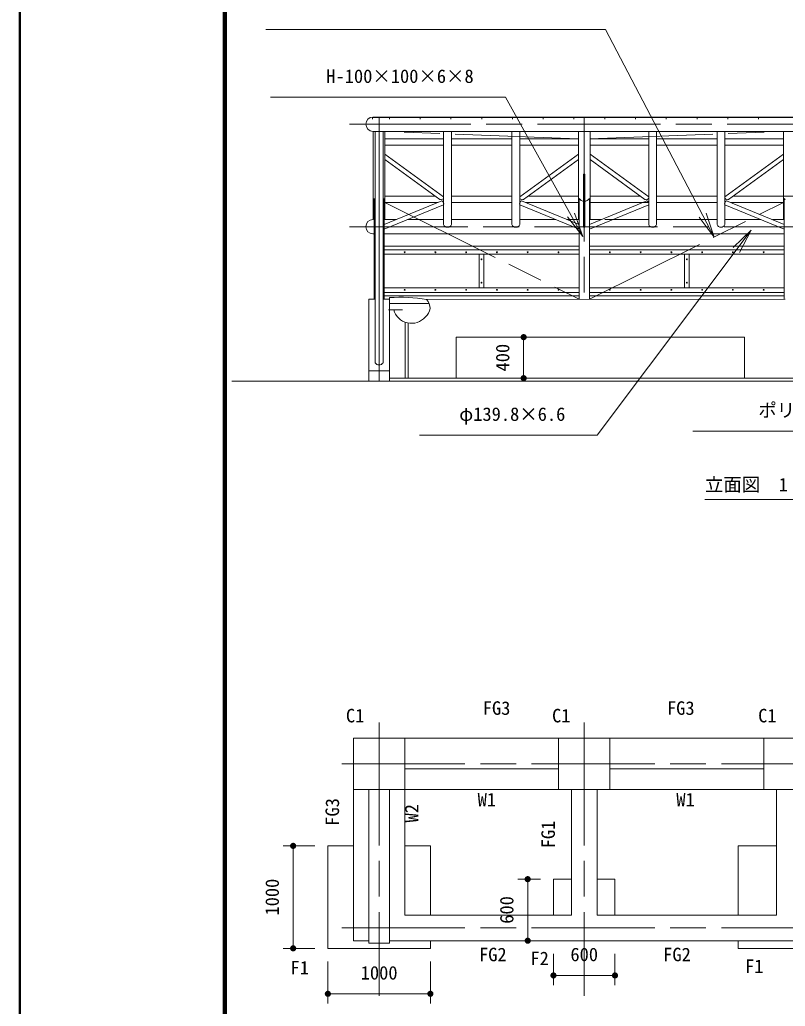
# Model space of a CAD drawing. Units: millimetres at full size. Extents: x 0 to 42000, y 0 to 29700.
# Drawn here: x 0 to 7465, y 7054 to 16677 of the extents above; entities that cross this region are included whole.
import ezdxf
from ezdxf.enums import TextEntityAlignment as Align

# ---------------------------------------------------------------- set-up
doc = ezdxf.new("R2010")
doc.units = ezdxf.units.MM
doc.header["$LTSCALE"] = 100
doc.linetypes.add('CHAIN', pattern=[18.5, 12, -1.5, 3.5, -1.5])
for name, color, linetype, lineweight in [('C-TTL', 2, 'Continuous', 140), ('D-BMK', 2, 'CHAIN', 13), ('D-STR', 1, 'Continuous', 13), ('D-STR-DIM', 7, 'Continuous', 13), ('D-STR-HTXT', 7, 'Continuous', 13), ('D-STR-TXT', 7, 'Continuous', 13), ('D-TTL', 2, 'Continuous', 50)]:
    doc.layers.add(name, color=color, linetype=linetype, lineweight=lineweight)
doc.styles.add('ＭＳ ゴシック', font='')
doc.styles.get('ＭＳ ゴシック').set_extended_font_data('MS Gothic')

# ---------------------------------------------------------------- blocks, each defined once
blk = doc.blocks.new('filled_dot')
at = {"color": 0, "linetype": 'Continuous', "lineweight": -2, "const_width": 1.25}
blk.add_lwpolyline([(-0.625, 0, 1), (0.625, 0, 1)], format="xyb", close=True, dxfattribs=at)
blk = doc.blocks.new('open_arrow')
at = {"color": 0, "linetype": 'Continuous', "lineweight": -2}
blk.add_lwpolyline([(7.5, 1.25), (0, 0), (7.5, -1.25)], dxfattribs=at)

msp = doc.modelspace()

# ---------------------------------------------------------------- linework, layer by layer
at = {"layer": 'C-TTL'}
msp.add_line((2000, 27700), (2000, 2000), dxfattribs=at)
at = {"layer": 'D-BMK'}
for p, q in [((5504.8, 15714.9), (5504.8, 13948.6)), ((11798.7, 15657.7), (3215.9, 15657.7)), ((5446.3, 15514.5), (3560.6, 15587.8)), ((5560.6, 15514.5), (7446.3, 15587.8)), ((3561.6, 14893.9), (5454.8, 13950.6)), ((5554.8, 13950.6), (7447.7, 14893.9)), ((11770.6, 14657.9), (3215.9, 14657.9)), ((3504.8, 9823.5), (3504.8, 7156.5)), ((5504.8, 9823.5), (5504.8, 7156.5)), ((3142, 9418.6), (11887.2, 9418.6)), ((3142, 7818.6), (11887.2, 7818.6))]:
    msp.add_line(p, q, dxfattribs=at)
at = {"layer": 'D-STR'}
for p, q in [((11569.5, 15722.4), (3440.1, 15722.4)), ((3440.1, 15706.4), (3440.1, 15722.4)), ((11564.8, 15727.6), (3444.8, 15727.6)), ((3504.8, 15714.9), (3504.8, 13150.6)), ((3604.8, 15706.4), (3604.8, 15722.4)), ((3904.8, 15706.4), (3904.8, 15722.4)), ((4204.8, 15706.4), (4204.8, 15722.4)), ((4504.8, 15706.4), (4504.8, 15722.4)), ((4804.8, 15706.4), (4804.8, 15722.4)), ((5104.8, 15706.4), (5104.8, 15722.4)), ((5404.8, 15706.4), (5404.8, 15722.4)), ((5704.8, 15706.4), (5704.8, 15722.4)), ((6004.8, 15706.4), (6004.8, 15722.4)), ((6304.8, 15706.4), (6304.8, 15722.4)), ((6604.8, 15706.4), (6604.8, 15722.4)), ((6904.8, 15706.4), (6904.8, 15722.4)), ((7204.8, 15706.4), (7204.8, 15722.4)), ((11564.8, 15587.8), (3444.8, 15587.8)), ((3447.3, 15587.8), (3447.3, 14727.7)), ((3466.7, 15587.8), (3466.7, 13331.4)), ((3543, 15587.8), (3543, 13331.4)), ((3561.6, 15587.8), (3561.6, 14727.8)), ((4133.4, 15514.5), (3561.6, 15514.5)), ((4133.4, 14678.2), (4133.4, 15588.2)), ((4209.7, 14678.2), (4209.7, 15588.2)), ((4800, 15514.5), (4209.7, 15514.5)), ((4800, 14678.2), (4800, 15588.2)), ((4876.3, 14678.2), (4876.3, 15588.2)), ((5447.7, 15514.5), (4876.3, 15514.5)), ((5447.7, 15587.8), (5447.7, 14727.8)), ((5562, 15587.8), (5562, 14727.8)), ((6133.4, 15514.5), (5562, 15514.5)), ((6133.4, 14678.2), (6133.4, 15588.2)), ((6209.7, 14678.2), (6209.7, 15588.2)), ((6800, 15514.5), (6209.7, 15514.5)), ((6800, 14678.2), (6800, 15588.2)), ((6876.3, 14678.2), (6876.3, 15588.2)), ((7447.7, 15514.5), (6876.3, 15514.5)), ((7447.7, 15587.8), (7447.7, 14727.8)), ((4133.4, 15454), (3561.6, 15454)), ((4800, 15454), (4209.7, 15454)), ((5447.7, 15454), (4876.3, 15454)), ((6133.4, 15454), (5562, 15454)), ((6800, 15454), (6209.7, 15454)), ((7447.7, 15454), (6876.3, 15454)), ((4133.4, 14950.5), (3561.6, 15365.2)), ((4097, 14924.2), (3561.6, 15312.5)), ((4876.3, 14950.5), (5448, 15365.2)), ((4912.7, 14924.2), (5448, 15312.5)), ((6133.4, 14950.5), (5561.6, 15365.2)), ((6097, 14924.2), (5561.6, 15312.5)), ((6876.3, 14950.5), (7448, 15365.2)), ((6912.7, 14924.2), (7448, 15312.5)), ((5510.8, 15169.3), (5498.8, 15169.3)), ((5498.8, 15169.3), (5498.8, 14653.7)), ((5510.8, 15169.3), (5510.8, 14653.7)), ((3454.8, 14933.2), (3454.8, 13950.6)), ((3554.8, 14933.2), (3554.8, 13950.6)), ((4055.3, 14954.4), (3561.6, 14954.4)), ((4133.4, 14954.4), (4128, 14954.4)), ((4800, 14954.4), (4209.7, 14954.4)), ((4881.7, 14954.4), (4876.3, 14954.4)), ((5447.7, 14954.4), (4954.4, 14954.4)), ((5454.8, 14933.2), (5454.8, 13950.6)), ((5554.8, 14933.2), (5554.8, 13950.6)), ((6055.3, 14954.4), (5562, 14954.4)), ((6133.4, 14954.4), (6128, 14954.4)), ((6800, 14954.4), (6209.7, 14954.4)), ((6881.7, 14954.4), (6876.3, 14954.4)), ((7447.7, 14954.4), (6954.4, 14954.4)), ((7553.5, 14954.4), (7453.5, 14954.4)), ((7453.5, 14933.2), (7453.5, 13950.6)), ((4116.4, 14910.1), (3554.8, 14680.9)), ((4133.4, 14870.9), (3554.8, 14634.8)), ((4079, 14893.9), (3561.6, 14893.9)), ((4800, 14893.9), (4209.7, 14893.9)), ((4876.3, 14870.9), (5454.8, 14634.8)), ((4893.2, 14910.1), (5454.8, 14680.9)), ((5447.7, 14893.9), (4930.7, 14893.9)), ((6116.4, 14910.1), (5554.8, 14680.9)), ((6133.4, 14870.9), (5554.8, 14634.8)), ((6133.4, 14893.9), (5562, 14893.9)), ((6800, 14893.9), (6209.7, 14893.9)), ((6876.3, 14870.9), (7454.8, 14634.8)), ((6893.2, 14910.1), (7454.8, 14680.9)), ((7447.7, 14893.9), (6930.7, 14893.9)), ((3447.3, 14727.8), (3444.8, 14727.8)), ((3669.6, 14727.8), (3554.8, 14727.8)), ((4133.4, 14727.8), (3782.7, 14727.8)), ((4800, 14727.8), (4209.7, 14727.8)), ((5227, 14727.8), (4876.3, 14727.8)), ((5447.7, 14727.8), (5340, 14727.8)), ((5669.6, 14727.8), (5562, 14727.8)), ((6133.4, 14727.8), (5704.8, 14727.8)), ((6800, 14727.8), (6209.7, 14727.8)), ((7227, 14727.8), (6876.3, 14727.8)), ((7447.7, 14727.8), (7340, 14727.8)), ((5510.8, 14653.7), (5498.8, 14653.7)), ((3454.8, 14588), (3444.8, 14588)), ((5454.8, 14588), (3554.8, 14588)), ((7453.5, 14588), (5554.8, 14588)), ((5452.1, 14467.6), (3554.8, 14467.6)), ((7452.1, 14467.6), (5554.8, 14467.6)), ((5452.1, 14433.6), (3554.8, 14433.6)), ((5452.1, 14389.6), (3554.8, 14389.6)), ((4481.5, 14389.6), (4481.5, 14061.6)), ((4525.5, 14389.6), (4525.5, 14061.6)), ((7452.1, 14433.6), (5554.8, 14433.6)), ((7453.5, 14389.6), (5556.2, 14389.6)), ((6482.8, 14389.6), (6482.8, 14061.6)), ((6526.8, 14389.6), (6526.8, 14061.6)), ((5452.1, 14061.6), (3554.8, 14061.6)), ((7453.5, 14061.6), (5556.2, 14061.6)), ((5452.1, 14017.6), (3554.8, 14017.6)), ((5452.1, 13983.6), (3554.8, 13983.6)), ((3604.8, 13950.6), (3606.3, 13966)), ((7452.1, 14017.6), (5554.8, 14017.6)), ((7452.1, 13983.6), (5554.8, 13983.6)), ((3404.8, 13950.6), (3466.7, 13950.6)), ((3404.8, 13950.6), (3404.8, 13150.6)), ((3543, 13950.6), (3604.8, 13950.6)), ((3604.8, 13950.6), (3604.8, 13150.6)), ((3607.5, 13908.1), (3993.9, 13908.1)), ((3967.6, 13947), (7465.3, 13950.6)), ((3597.7, 13848.5), (3732.2, 13848.5)), ((3757.5, 13726.6), (3757.5, 13180.6)), ((3789.5, 13718), (3789.5, 13180.6)), ((4254.8, 13580.6), (7066.7, 13580.6)), ((4254.8, 13580.6), (4254.8, 13180.6)), ((7066.7, 13580.6), (7066.7, 13180.6)), ((3404.8, 13250.6), (3604.8, 13250.6)), ((2068, 13150.6), (12938.9, 13150.6)), ((3604.8, 13180.6), (11402.1, 13180.6)), ((3254.8, 9668.6), (11754.8, 9668.6)), ((3254.8, 9668.6), (3254.8, 7693.6)), ((3754.8, 9368.6), (5254.8, 9368.6)), ((5754.8, 9368.6), (7254.8, 9368.6)), ((3404.8, 9168.6), (3404.8, 7668.6)), ((3604.8, 9168.6), (3604.8, 7668.6)), ((3754.8, 9168.6), (11254.8, 9168.6)), ((3754.8, 9168.6), (3754.8, 7943.6)), ((5379.8, 9168.6), (5379.8, 7943.6)), ((5629.8, 9168.6), (5629.8, 7943.6)), ((7379.8, 9168.6), (7379.8, 7943.6)), ((3754.8, 7943.6), (5379.8, 7943.6)), ((5629.8, 7943.6), (7379.8, 7943.6)), ((3254.8, 7693.6), (3404.8, 7693.6)), ((3404.8, 7668.6), (3604.8, 7668.6)), ((3604.8, 7693.6), (11404.8, 7693.6))]:
    msp.add_line(p, q, dxfattribs=at)
for points in [[(3254.8, 9668.6), (3754.8, 9668.6), (3754.8, 9168.6), (3254.8, 9168.6)], [(5254.8, 9668.6), (5754.8, 9668.6), (5754.8, 9168.6), (5254.8, 9168.6)], [(7254.8, 9668.6), (7754.8, 9668.6), (7754.8, 9168.6), (7254.8, 9168.6)]]:
    msp.add_lwpolyline(points, close=True, dxfattribs=at)
for points in [[(4004.8, 7693.6), (4004.8, 7618.6), (3004.8, 7618.6), (3004.8, 8618.6), (3254.8, 8618.6)], [(3754.8, 8618.6), (4004.8, 8618.6), (4004.8, 7943.6)], [(7004.8, 7943.6), (7004.8, 8618.6), (7379.8, 8618.6)], [(5204.8, 7943.6), (5204.8, 8293.6), (5379.8, 8293.6)], [(5629.8, 8293.6), (5804.8, 8293.6), (5804.8, 7943.6)], [(8004.8, 7693.6), (8004.8, 7618.6), (7004.8, 7618.6), (7004.8, 7693.6)]]:
    msp.add_lwpolyline(points, dxfattribs=at)
for centre in [(3753.5, 14408.6), (4053.5, 14408.6), (4353.5, 14408.6), (4503.5, 14339.6), (4653.5, 14408.6), (4953.5, 14408.6), (5253.5, 14408.6), (5754.8, 14408.6), (6054.8, 14408.6), (6354.8, 14408.6), (6504.8, 14339.6), (6654.8, 14408.6), (6954.8, 14408.6), (7254.8, 14408.6), (4503.5, 14111.6), (6504.8, 14111.6), (3753.5, 14042.6), (4053.5, 14042.6), (4353.5, 14042.6), (4653.5, 14042.6), (4953.5, 14042.6), (5253.5, 14042.6), (5754.8, 14042.6), (6054.8, 14042.6), (6354.8, 14042.6), (6654.8, 14042.6), (6954.8, 14042.6), (7254.8, 14042.6)]:
    msp.add_circle(centre, 4, dxfattribs=at)
for centre, radius, start, end in [((3444.8, 15657.7), 69.9, 90, 270), ((3504.8, 14966.2), 59.9, 213.3916, 230.42777), ((3504.8, 14966.2), 59.9, 309.57223, 326.6084), ((4108.4, 14946.6), 25.2, 242.98585, 8.92226), ((4901.2, 14946.6), 25.2, 171.07774, 297.01415), ((5504.8, 14966.2), 59.9, 213.3916, 326.6084), ((6108.4, 14946.6), 25.2, 242.98585, 8.92226), ((6901.2, 14946.6), 25.2, 171.07774, 297.01415), ((7504.8, 14966.2), 59.9, 213.3916, 228.69448), ((4106.2, 14882.4), 29.5, 337.00794, 69.68896), ((4903.5, 14882.4), 29.5, 110.31104, 202.99206), ((6106.2, 14882.4), 29.5, 337.00794, 69.68896), ((6903.5, 14882.4), 29.5, 110.31104, 202.99206), ((3444.8, 14657.9), 69.9, 90, 270), ((4171.5, 14693.1), 41, 201.33499, 338.66501), ((4838.2, 14693.1), 41, 201.33499, 338.66501), ((6171.5, 14693.1), 41, 201.33499, 338.66501), ((6838.2, 14693.1), 41, 201.33499, 338.66501), ((3713.1, 12552.2), 1417.8, 79.65878, 94.31823), ((3891.8, 13867.6), 109.7, 305.40323, 46.33511), ((3819.5, 13893.9), 178.5, 194.73297, 319.57035), ((3504.8, 13352.8), 43.7, 209.27415, 330.72585)]:
    msp.add_arc(centre, radius, start, end, dxfattribs=at)
at = {"layer": 'D-STR-DIM'}
for p, q in [((5376.8, 13580.6), (4817.7, 13580.6)), ((4913.7, 13580.6), (4913.7, 13180.6)), ((5376.8, 13180.6), (4817.7, 13180.6)), ((2876.8, 8618.6), (2570.3, 8618.6)), ((2666.3, 8618.6), (2666.3, 7618.6)), ((5076.8, 8293.6), (4857.7, 8293.6)), ((4953.7, 7693.6), (4953.7, 8293.6)), ((2876.8, 7618.6), (2570.3, 7618.6)), ((5076.8, 7693.6), (4857.7, 7693.6)), ((5204.8, 7565.6), (5204.8, 7258.6)), ((5804.8, 7565.6), (5804.8, 7258.6)), ((3004.8, 7490.6), (3004.8, 7079.6)), ((4004.8, 7490.6), (4004.8, 7079.6)), ((5204.8, 7354.6), (5804.8, 7354.6)), ((3004.8, 7175.6), (4004.8, 7175.6))]:
    msp.add_line(p, q, dxfattribs=at)
at = {"layer": 'D-STR-HTXT'}
for points in [[(6770.7, 14557.4), (5711.6, 16580.9), (5471.6, 16580.9), (2398.5, 16580.9)], [(5492.1, 14562.1), (4737.8, 15921.2), (4497.8, 15921.2), (2443.9, 15921.2)], [(7132.4, 14622.5), (5631.5, 12624.9), (5391.5, 12624.9), (3899.1, 12624.9)], [(10842.3, 14213.8), (9403.2, 12663.3), (9163.2, 12663.3), (6564.2, 12663.3)]]:
    msp.add_lwpolyline(points, dxfattribs=at)
at = {"layer": 'D-STR-TXT'}
msp.add_line((6681.4, 11996.9), (8281.4, 11996.9), dxfattribs=at)
at = {"layer": 'D-TTL'}
msp.add_line((0, 29700), (0, 0), dxfattribs=at)

# ---------------------------------------------------------------- block references
at = {"layer": 'D-STR-DIM', "xscale": 24, "yscale": 24}
for p, rotation in [((4913.7, 13580.6), 270), ((4913.7, 13180.6), 90), ((2666.3, 8618.6), 270), ((4953.7, 8293.6), 270), ((4953.7, 7693.6), 90), ((2666.3, 7618.6), 90), ((5804.8, 7354.6), 180), ((4004.8, 7175.6), 180)]:
    msp.add_blockref('filled_dot', p, dxfattribs=dict(at, rotation=rotation))
for p in [(5204.8, 7354.6), (3004.8, 7175.6)]:
    msp.add_blockref('filled_dot', p, dxfattribs=at)
at = {"layer": 'D-STR-HTXT', "xscale": 32, "yscale": 32}
for p, rotation in [((5492.1, 14562.1), 119), ((6770.7, 14557.4), 117.6), ((7132.4, 14622.5), 233.1)]:
    msp.add_blockref('open_arrow', p, dxfattribs=dict(at, rotation=rotation))

# ---------------------------------------------------------------- texts
at = {"layer": 'D-STR-DIM', "style": 'ＭＳ ゴシック'}
for s, p in [('400', (4642.6, 13380.6)), ('1000', (2395.3, 8118.6)), ('600', (4682.7, 7993.6))]:
    msp.add_text(s, height=132, rotation=90, dxfattribs=at).set_placement(p, align=Align.TOP_CENTER)
for s, p in [('600', (5504.8, 7625.7)), ('1000', (3504.8, 7446.6))]:
    msp.add_text(s, height=132, dxfattribs=at).set_placement(p, align=Align.TOP_CENTER)
at = {"layer": 'D-STR-HTXT', "style": 'ＭＳ ゴシック'}
for s, p in [('H-100×100×6×8', (4426.7, 16192.2)), ('φ139.8×6.6', (5320.5, 12895.9)), ('ポリカーボネートｔ＝5', (9092.2, 12934.3))]:
    msp.add_text(s, height=132, dxfattribs=at).set_placement(p, align=Align.TOP_RIGHT)
at = {"layer": 'D-STR-TXT', "style": 'ＭＳ ゴシック'}
msp.add_text('立面図\u30001：50', height=132, dxfattribs=at).set_placement((6681.4, 12036.9), align=Align.BOTTOM_LEFT)
for s, p in [('FG3', (4784.7, 10028.7)), ('FG3', (6581.2, 10028.7)), ('C1', (3360.4, 9955.1)), ('C1', (5370.7, 9955.1)), ('C1', (7380.9, 9955.1)), ('W1', (4644.8, 9135.7)), ('W1', (6582.4, 9135.7)), ('FG2', (4748.1, 7625.2)), ('FG2', (6544.5, 7625.2)), ('F2', (5159.6, 7587)), ('F1', (7252.5, 7510.3)), ('F1', (2820.7, 7496.3))]:
    msp.add_text(s, height=132, dxfattribs=at).set_placement(p, align=Align.TOP_RIGHT)
for s, p in [('FG3', (2982.1, 9084.3)), ('W2', (3756.4, 9026.4)), ('FG1', (5086.8, 8864))]:
    msp.add_text(s, height=132, rotation=90, dxfattribs=at).set_placement(p, align=Align.TOP_RIGHT)

doc.saveas('drawing.dxf')
